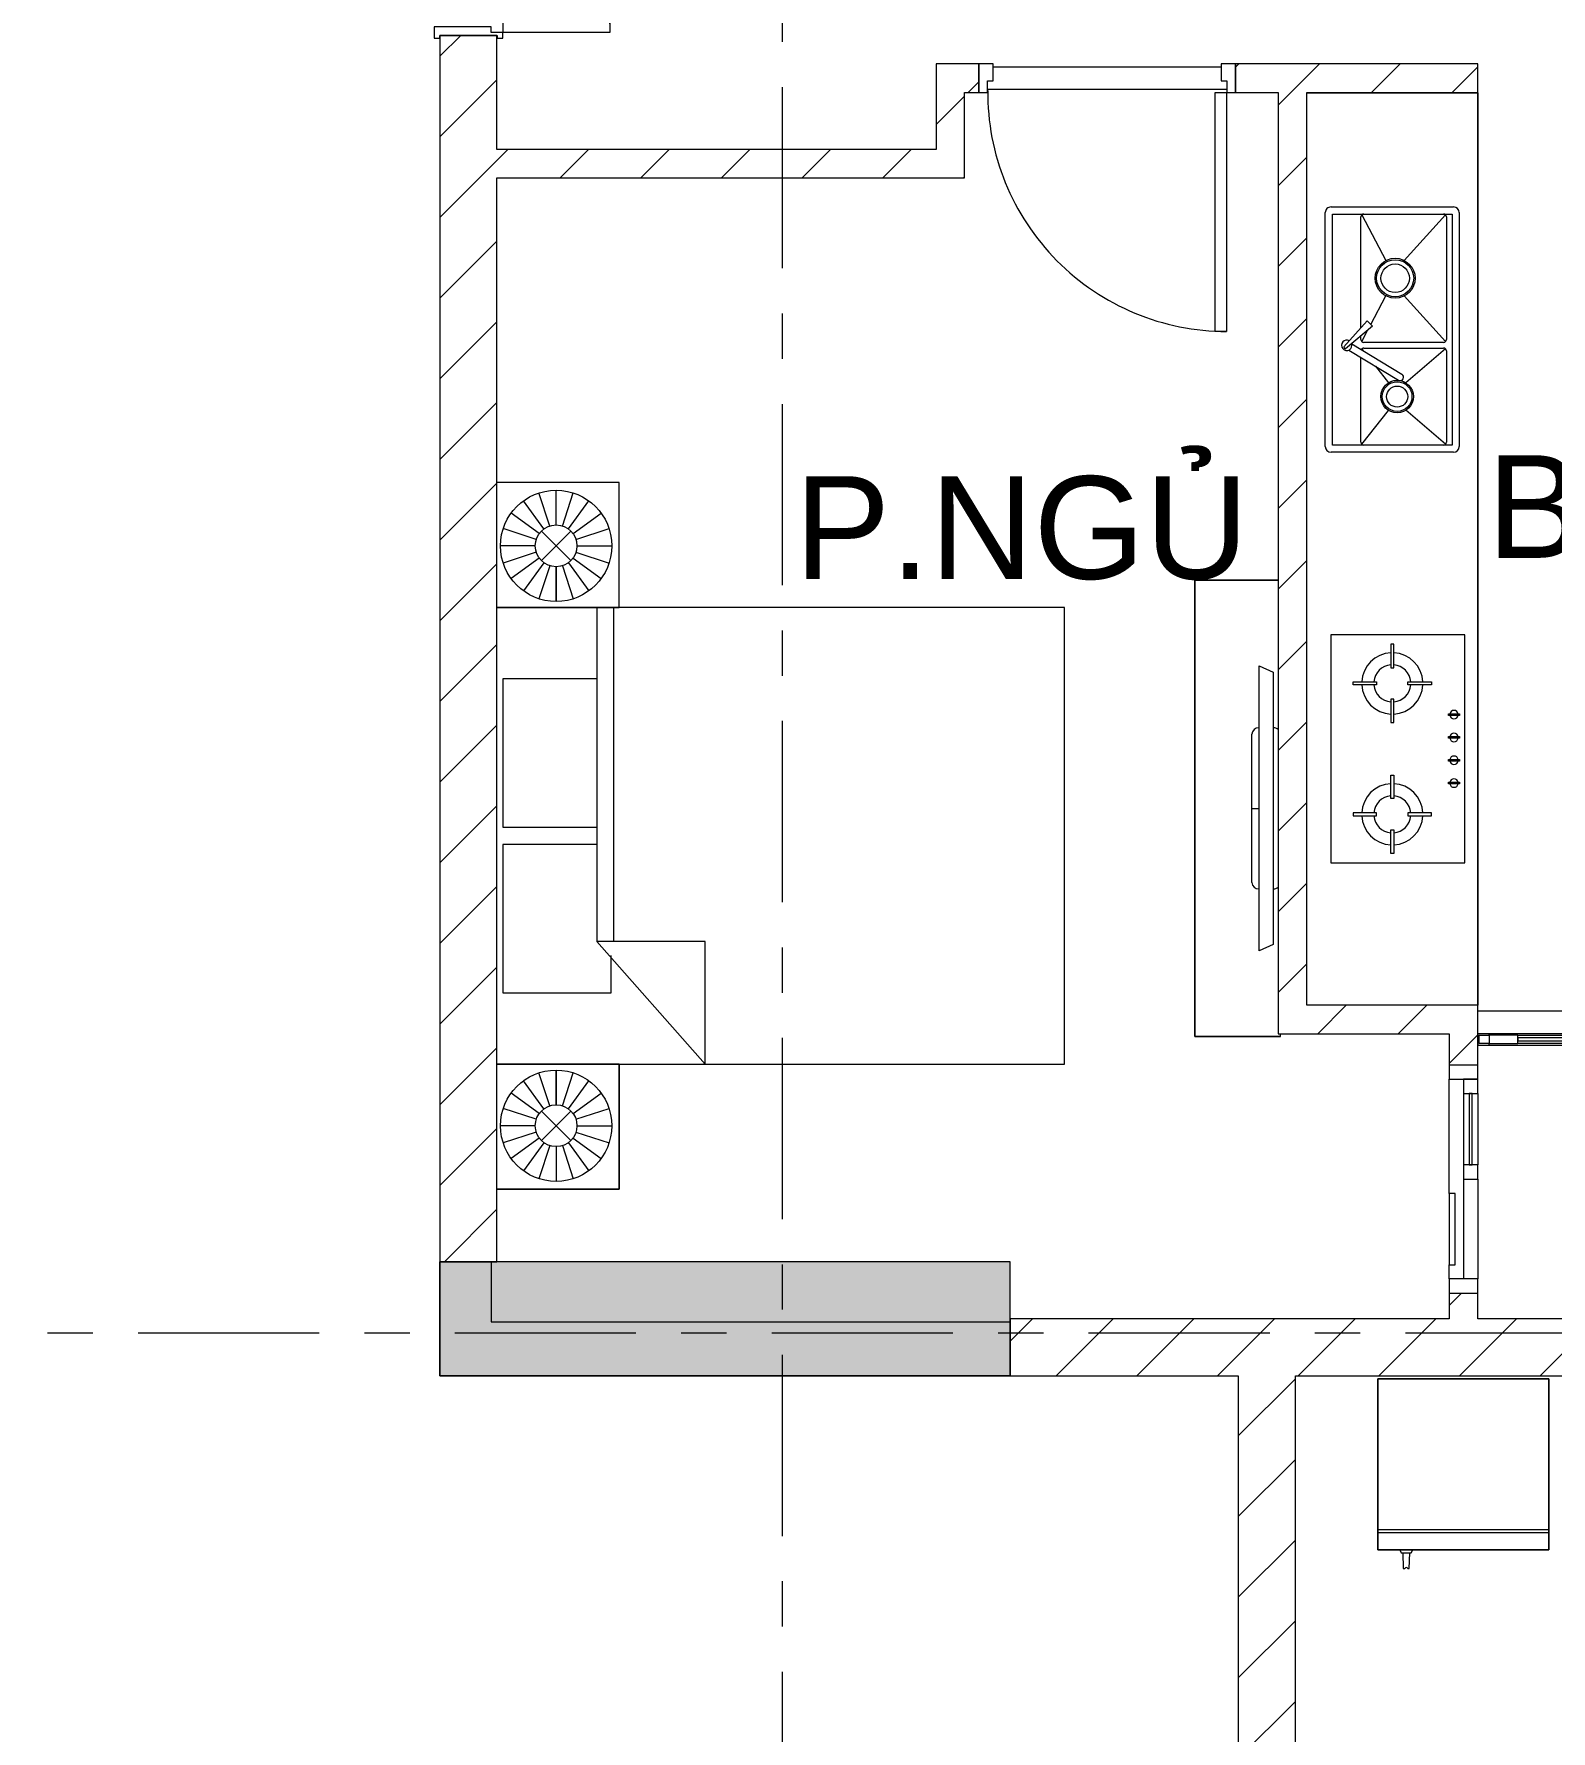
# Model space of a CAD drawing. Header units: millimetres. Extents: x -20144 to 117103, y -11426 to 48263.
# Drawn here: x 29776 to 35097, y 10055 to 16005 of the extents above; entities that cross this region are included whole.
import ezdxf

# ---------------------------------------------------------------- set-up
doc = ezdxf.new("R2010")
doc.units = ezdxf.units.MM
doc.linetypes.add('Grid Line', pattern=[22.225, 12.7, -3.175, 3.175, -3.175])
for name, color, linetype, lineweight in [('CHU', 181, 'Continuous', 5), ('CUA', 31, 'Continuous', 9), ('HATCH-TUONG', 152, 'Continuous', 9), ('NET CAT', 3, 'Continuous', 5), ('NET-CAT', 3, 'Continuous', 9), ('NET-THAY', 2, 'Continuous', 15), ('THIET BI', 44, 'Continuous', 5), ('TRUC', 225, 'Continuous', 5)]:
    doc.layers.add(name, color=color, linetype=linetype, lineweight=lineweight)
doc.styles.add('Arial_4', font='arial.ttf', dxfattribs={"height": 360})
pattern_1 = [(45, (0, 0), (-141.4214, 141.4214), [])]

# ---------------------------------------------------------------- blocks, each defined once
blk = doc.blocks.new('ALC1807-ASCENT PLAZA-KET CAU 1_rvt-1-MẶT BẰNG TẦNG 5 ĐẾN TẦNG 22')
at = {"layer": 'NET CAT'}
blk.add_hatch(color=7, dxfattribs=at).paths.add_polyline_path([(31200.5, 11299.9), (33200.5, 11299.9), (33200.5, 11699.9), (31200.5, 11699.9)], flags=0)
at = {"layer": 'NET CAT', "color": 90, "lineweight": 13}
for p, q in [((33200.5, 11699.9), (31200.5, 11699.9)), ((31200.5, 11699.9), (31200.5, 11299.9)), ((33200.5, 11299.9), (33200.5, 11699.9)), ((31200.5, 11299.9), (33200.5, 11299.9))]:
    blk.add_line(p, q, dxfattribs=at)
blk = doc.blocks.new('X-TU LANH - X-TU LANH-5815-MẶT BẰNG TẦNG 5 ĐẾN TẦNG 22')
at = {"layer": 'THIET BI', "lineweight": 9}
for p, q in [((300, 0), (-300, 0)), ((-300, 0), (-300, -600)), ((-300, -600), (-300, 0)), ((-300, 0), (300, 0)), ((300, -600), (300, 0)), ((300, 0), (300, -600)), ((300, -530), (-300, -530)), ((300, -540), (-300, -540)), ((-300, -600), (300, -600)), ((300, -600), (-300, -600)), ((-222.5, -600), (-217.5, -610)), ((-217.5, -610), (-182.5, -610)), ((-212.5, -610), (-210.5, -665)), ((-189.5, -665), (-187.5, -610)), ((-182.5, -610), (-177.5, -600)), ((-210.5, -665), (-205.2, -665)), ((-194.8, -665), (-189.5, -665))]:
    blk.add_line(p, q, dxfattribs=at)
blk.add_arc((-200, -667.2), 5.66, 22.40182, 157.59821, dxfattribs=at)
blk = doc.blocks.new('X-GIUONG1 - X-GIUONG-V26-MẶT BẰNG TẦNG 5 ĐẾN TẦNG 22')
at = {"layer": 'THIET BI', "lineweight": 9}
for p, q in [((-1239, -10), (-1239, -439)), ((-1239, -439), (-1239, -10)), ((-1039.2, -147.8), (-1076.9, -31.8)), ((-1016.6, -144.2), (-1016.6, -22.2)), ((-993.9, -147.8), (-956.3, -31.8)), ((-800, -439), (-800, -10)), ((-800, -10), (-800, -2000)), ((-800, -10), (-800, -439)), ((-800, -10), (-800, -2000)), ((-550, -30), (-550, -410)), ((-30, -30), (-550, -30)), ((-30, -360), (-30, -30)), ((30, -30), (30, -360)), ((550, -30), (30, -30)), ((550, -360), (550, -30)), ((800, -10), (800, -439)), ((800, -2000), (800, -10)), ((800, -10), (800, -439)), ((800, -2000), (800, -10)), ((993.9, -147.8), (956.3, -31.8)), ((1016.6, -144.2), (1016.6, -22.2)), ((1039.2, -147.8), (1076.9, -31.8)), ((1239, -439), (1239, -10)), ((1239, -439), (1239, -10)), ((-1075.8, -174.4), (-1174.4, -102.7)), ((-1059.6, -158.2), (-1131.2, -59.5)), ((-973.5, -158.2), (-901.9, -59.5)), ((-957.4, -174.4), (-858.7, -102.7)), ((957.4, -174.4), (858.7, -102.7)), ((973.5, -158.2), (901.9, -59.5)), ((1059.6, -158.2), (1131.2, -59.5)), ((1075.8, -174.4), (1174.4, -102.7)), ((-1086.1, -194.8), (-1202.1, -157.1)), ((-1068.3, -269.1), (-964.8, -165.6)), ((-1068.3, -165.6), (-964.8, -269.1)), ((-947, -194.8), (-831, -157.1)), ((947, -194.8), (831, -157.1)), ((1068.3, -269.1), (964.8, -165.6)), ((1068.3, -165.6), (964.8, -269.1)), ((1086.1, -194.8), (1202.1, -157.1)), ((-1089.7, -217.4), (-1211.7, -217.4)), ((-943.4, -217.4), (-821.4, -217.4)), ((-821.4, -217.4), (-943.4, -217.4)), ((943.4, -217.4), (821.4, -217.4)), ((821.4, -217.4), (943.4, -217.4)), ((1089.7, -217.4), (1211.7, -217.4)), ((-1086.1, -240), (-1202.1, -277.7)), ((-1075.8, -260.4), (-1174.4, -332.1)), ((-1059.6, -276.6), (-1131.2, -375.2)), ((-1039.2, -287), (-1076.9, -402.9)), ((-1016.6, -290.5), (-1016.6, -412.5)), ((-993.9, -287), (-956.3, -402.9)), ((-973.5, -276.6), (-901.9, -375.2)), ((-957.4, -260.4), (-858.7, -332.1)), ((-947, -240), (-831, -277.7)), ((947, -240), (831, -277.7)), ((957.4, -260.4), (858.7, -332.1)), ((973.5, -276.6), (901.9, -375.2)), ((993.9, -287), (956.3, -402.9)), ((1016.6, -290.5), (1016.6, -412.5)), ((1039.2, -287), (1076.9, -402.9)), ((1059.6, -276.6), (1131.2, -375.2)), ((1075.8, -260.4), (1174.4, -332.1)), ((1086.1, -240), (1202.1, -277.7)), ((-370, -360), (-800, -740)), ((-550, -410), (-420, -410)), ((-370, -740), (-370, -360)), ((800, -360), (-370, -360)), ((-1239, -439), (-800, -439)), ((-800, -439), (-1239, -439)), ((-370, -420), (800, -420)), ((800, -439), (1239, -439)), ((800, -439), (1239, -439)), ((-800, -740), (-370, -740)), ((-800, -2000), (800, -2000)), ((-800, -2000), (800, -2000))]:
    blk.add_line(p, q, dxfattribs=at)
for centre, radius in [((-1016.6, -217.4), 195.1), ((1016.6, -217.4), 195.1), ((-1016.6, -217.4), 73.2), ((1016.6, -217.4), 73.2)]:
    blk.add_circle(centre, radius, dxfattribs=at)
blk = doc.blocks.new('X-BEP - X-BEP-201131-MẶT BẰNG TẦNG 5 ĐẾN TẦNG 22')
at = {"layer": 'THIET BI', "lineweight": 9}
for p, q in [((3208.6, -600), (3208.6, 0)), ((3208.6, 0), (3208.6, -600)), ((508.6, -84.6), (508.6, -554.6)), ((1308.6, -84.6), (508.6, -84.6)), ((1308.6, -554.6), (1308.6, -84.6)), ((1948.6, -515), (1948.6, -85)), ((1968.6, -65), (2788.6, -65)), ((1973.6, -90), (2783.6, -90)), ((1973.6, -510), (1973.6, -90)), ((2783.6, -90), (2783.6, -510)), ((2808.6, -85), (2808.6, -515)), ((674.1, -162.5), (674.1, -245)), ((684.1, -162.5), (674.1, -162.5)), ((684.1, -245), (684.1, -162.5)), ((1133.1, -245), (1133.1, -162.5)), ((1133.1, -162.5), (1143.1, -162.5)), ((1143.1, -162.5), (1143.1, -245)), ((2305.8, -147.7), (2201.1, -322)), ((2328.1, -158.1), (2222.5, -333.8)), ((2390.9, -230.2), (2311.5, -136.1)), ((2318, -130.2), (2409.5, -212.3)), ((1976.5, -192.9), (2095.4, -286.6)), ((1983.6, -190), (2280.4, -190)), ((2310.7, -192.9), (2304, -198.2)), ((2313.6, -200), (2313.6, -480)), ((2333.6, -480), (2333.6, -200)), ((2336.5, -192.9), (2377.9, -214.7)), ((2343.6, -190), (2357, -190)), ((2384.6, -190), (2773.6, -190)), ((2409.5, -212.3), (2390.9, -230.2)), ((2396.7, -224.6), (2496.7, -277.4)), ((2780.7, -192.9), (2620.5, -277.4)), ((2783.6, -200), (2783.6, -480)), ((541.6, -295), (624.1, -295)), ((541.6, -305), (541.6, -295)), ((624.1, -295), (624.1, -305)), ((674.1, -245), (684.1, -245)), ((734.2, -305), (734.2, -295)), ((734.2, -295), (816.6, -295)), ((816.6, -295), (816.6, -305)), ((1000.6, -295), (1000.6, -305)), ((1083.1, -295), (1000.6, -295)), ((1083.1, -305), (1083.1, -295)), ((1143.1, -245), (1133.1, -245)), ((1193.1, -295), (1193.1, -305)), ((1275.6, -295), (1193.1, -295)), ((1275.6, -305), (1275.6, -295)), ((2249.8, -241), (2191.8, -286.6)), ((624.1, -305), (541.6, -305)), ((684.1, -355), (674.1, -355)), ((674.1, -355), (674.1, -437.5)), ((684.1, -437.5), (684.1, -355)), ((816.6, -305), (734.2, -305)), ((1000.6, -305), (1083.1, -305)), ((1133.1, -355), (1143.1, -355)), ((1133.1, -437.5), (1133.1, -355)), ((1143.1, -355), (1143.1, -437.5)), ((1193.1, -305), (1275.6, -305)), ((1976.5, -487.1), (2095.7, -347.8)), ((2310.7, -487.1), (2191.6, -347.8)), ((2336.5, -487.1), (2496.4, -342)), ((2780.7, -487.1), (2620.9, -342)), ((674.1, -437.5), (684.1, -437.5)), ((1143.1, -437.5), (1133.1, -437.5)), ((785.7, -496.7), (791.5, -496.7)), ((785.7, -536), (785.7, -496.7)), ((791.5, -496.7), (791.5, -536)), ((865.7, -496.7), (871.5, -496.7)), ((865.7, -536), (865.7, -496.7)), ((871.5, -496.7), (871.5, -536)), ((945.7, -496.7), (951.5, -496.7)), ((945.7, -536), (945.7, -496.7)), ((951.5, -496.7), (951.5, -536)), ((1025.7, -496.7), (1031.5, -496.7)), ((1025.7, -536), (1025.7, -496.7)), ((1031.5, -496.7), (1031.5, -536)), ((2788.6, -535), (1968.6, -535)), ((2783.6, -510), (1973.6, -510)), ((2303.6, -490), (1983.6, -490)), ((2773.6, -490), (2343.6, -490)), ((508.6, -554.6), (1308.6, -554.6)), ((791.5, -536), (785.7, -536)), ((871.5, -536), (865.7, -536)), ((951.5, -536), (945.7, -536)), ((1031.5, -536), (1025.7, -536)), ((10, -600), (3208.6, -600)), ((3208.6, -600), (10, -600))]:
    blk.add_line(p, q, dxfattribs=at)
for centre, radius in [((2143.6, -317), 57), ((2143.6, -317), 52), ((2143.6, -317), 37), ((2558.6, -310), 70), ((2558.6, -310), 65), ((2558.6, -310), 50)]:
    blk.add_circle(centre, radius, dxfattribs=at)
for centre, radius, start, end in [((1968.6, -85), 20, 90, 180), ((2788.6, -85), 20, 360, 90), ((2323.6, -140.5), 18.1, 330.60925, 289.5069), ((2318.5, -137.3), 7.15, 94.39742, 170.15423), ((679.1, -300), 107.5, 92.66588, 177.33412), ((679.1, -300), 65, 94.41173, 175.58827), ((679.1, -300), 107.5, 2.66588, 87.33412), ((679.1, -300), 65, 4.41173, 85.58827), ((1138.1, -300), 107.5, 92.66588, 177.33412), ((1138.1, -300), 65, 94.41173, 175.58827), ((1138.1, -300), 107.5, 2.66588, 87.33412), ((1138.1, -300), 65, 4.41173, 85.58827), ((1983.6, -200), 10, 90, 180), ((2303.6, -200), 10, 0, 62.41104), ((2343.6, -200), 10, 90, 180), ((2773.6, -200), 10, 0, 90), ((679.1, -300), 107.5, 182.66588, 267.33412), ((679.1, -300), 65, 184.41173, 265.58827), ((679.1, -300), 65, 274.41173, 355.58827), ((679.1, -300), 107.5, 272.66588, 357.33412), ((1138.1, -300), 107.5, 182.66588, 267.33412), ((1138.1, -300), 65, 184.41173, 265.58827), ((1138.1, -300), 65, 274.41173, 355.58827), ((1138.1, -300), 107.5, 272.66588, 357.33412), ((2211.9, -327.7), 12.2, 152.04416, 329.8501), ((788.6, -516.3), 14.9, 101.24307, 258.75693), ((788.6, -516.3), 14.9, 281.24307, 78.75693), ((868.6, -516.3), 14.9, 101.24307, 258.75693), ((868.6, -516.3), 14.9, 281.24307, 78.75693), ((948.6, -516.3), 14.9, 101.24307, 258.75693), ((948.6, -516.3), 14.9, 281.24307, 78.75693), ((1028.6, -516.3), 14.9, 101.24307, 258.75693), ((1028.6, -516.3), 14.9, 281.24307, 78.75693), ((1968.6, -515), 20, 180, 270), ((1983.6, -480), 10, 180, 270), ((2303.6, -480), 10, 270, 0), ((2343.6, -480), 10, 180, 270), ((2773.6, -480), 10, 270, 0), ((2788.6, -515), 20, 270, 0)]:
    blk.add_arc(centre, radius, start, end, dxfattribs=at)
blk = doc.blocks.new('X-TV1 - X-TV 3-195821-MẶT BẰNG TẦNG 5 ĐẾN TẦNG 22')
at = {"layer": 'THIET BI', "lineweight": 9}
for p, q in [((1600, 300), (0, 300)), ((0, 300), (0, 0)), ((0, 300), (1600, 300)), ((0, 0), (0, 300)), ((1600, 7.7), (1600, 300)), ((1600, 300), (1600, 7.7)), ((300, 75), (1300, 75)), ((322.5, 25), (300, 75)), ((540, 100), (1060, 100)), ((800, 100), (800, 75)), ((1300, 75), (1277.5, 25)), ((1277.5, 25), (322.5, 25)), ((0, 0), (10, 0))]:
    blk.add_line(p, q, dxfattribs=at)
for centre, start_param, end_param in [((540, 75), 0, 1.570796), ((1060, 75), 4.712389, 6.283185), ((540, 25), 1.570796, 2.33861), ((1060, 25), 3.944575, 4.712389)]:
    blk.add_ellipse(centre, major_axis=(0, 25), ratio=0.9, start_param=start_param, end_param=end_param, dxfattribs=at)
blk = doc.blocks.new('CUA PHONG NGU - Type 1-60190-MẶT BẰNG TẦNG 5 ĐẾN TẦNG 22')
at = {"layer": 'CUA'}
for p, q in [((-317.5, 890.3), (-277.5, 890.3)), ((-317.5, 52.3), (-317.5, 890.3)), ((-277.5, 890.3), (-277.5, 52.3)), ((-318.5, 52.3), (-348.5, 52.3)), ((-348.5, 52.3), (-348.5, -47.7)), ((-318.5, 11.3), (-318.5, 52.3)), ((-298.5, 11.3), (-318.5, 11.3)), ((-277.5, 52.3), (-317.5, 52.3)), ((-298.5, -47.7), (-298.5, 11.3)), ((521.5, 11.3), (501.5, 11.3)), ((501.5, 11.3), (501.5, -47.7)), ((551.5, 52.3), (521.5, 52.3)), ((521.5, 52.3), (521.5, 11.3)), ((551.5, -47.7), (551.5, 52.3)), ((-348.5, -47.7), (-298.5, -47.7)), ((501.5, -47.7), (551.5, -47.7))]:
    blk.add_line(p, q, dxfattribs=at)
blk.add_arc((-317.5, 52.3), 838, 359.5, 90, dxfattribs=at)
blk = doc.blocks.new('CUA VAO CAN HO - Type 1-60179-MẶT BẰNG TẦNG 5 ĐẾN TẦNG 22')
at = {"layer": 'CUA'}
for p, q in [((-487.5, 922.3), (-447.5, 922.3)), ((-487.5, 122.3), (-487.5, 922.3)), ((-447.5, 922.3), (-447.5, 122.3)), ((650.5, 499.3), (650.5, 122.3)), ((690.5, 499.3), (650.5, 499.3)), ((690.5, 122.3), (690.5, 499.3)), ((-488.5, 122.3), (-508.5, 122.3)), ((-508.5, 122.3), (-508.5, 102.3)), ((-488.5, 81.3), (-488.5, 122.3)), ((-447.5, 122.3), (-487.5, 122.3)), ((650.5, 122.3), (690.5, 122.3)), ((711.5, 122.3), (691.5, 122.3)), ((691.5, 122.3), (691.5, 81.3)), ((711.5, 102.3), (711.5, 122.3)), ((-508.5, 102.3), (-498.5, 102.3)), ((-498.5, 102.3), (-498.5, -97.7)), ((-468.5, 81.3), (-488.5, 81.3)), ((-468.5, -117.7), (-468.5, 81.3)), ((691.5, 81.3), (671.5, 81.3)), ((671.5, 81.3), (671.5, -117.7)), ((701.5, -97.7), (701.5, 102.3)), ((701.5, 102.3), (711.5, 102.3)), ((-498.5, -97.7), (-508.5, -97.7)), ((-508.5, -97.7), (-508.5, -117.7)), ((-508.5, -117.7), (-468.5, -117.7)), ((671.5, -117.7), (711.5, -117.7)), ((711.5, -97.7), (701.5, -97.7)), ((711.5, -117.7), (711.5, -97.7))]:
    blk.add_line(p, q, dxfattribs=at)
for centre, radius, start, end in [((-487.5, 122.3), 800, 359.5, 90), ((690.5, 122.3), 377, 90, 180.5)]:
    blk.add_arc(centre, radius, start, end, dxfattribs=at)
blk = doc.blocks.new('X-PHONG NGU 1 - X-PHONG NGU 850-201135-MẶT BẰNG TẦNG 5 ĐẾN TẦNG 22')
at = {"layer": 'CUA'}
for p, q in [((-350, 50), (-400, 50)), ((-400, 50), (-400, -50)), ((-300, 50), (-350, 50)), ((-350, 50), (-350, 0)), ((-350, 0), (-350, 50)), ((-350, 0), (350, 0)), ((-350, -50), (-350, 0)), ((-300, 0), (-300, 50)), ((-300, 50), (-50, 50)), ((-300, 50), (-50, 50)), ((-50, 30), (-300, 30)), ((-300, 30), (-300, 20)), ((-300, 20), (-50, 20)), ((0, 50), (-50, 50)), ((-50, 50), (-50, 0)), ((-50, 20), (-50, 30)), ((0, 0), (0, 50)), ((0, 50), (350, 50)), ((400, 50), (350, 50)), ((350, 50), (350, 0)), ((350, 0), (350, -50)), ((400, -50), (400, 50)), ((-400, -50), (-350, -50)), ((50, -50), (-350, -50)), ((300, -30), (50, -30)), ((50, -30), (50, -50)), ((50, -50), (300, -50)), ((300, -50), (300, -30)), ((350, -50), (300, -50)), ((350, -50), (400, -50))]:
    blk.add_line(p, q, dxfattribs=at)
blk = doc.blocks.new('CUA SAN PHOI LUA - CUA SAN PHOI LUA-201133-MẶT BẰNG TẦNG 5 ĐẾN TẦNG 22')
at = {"layer": 'CUA'}
for p, q in [((-360, -50), (-400, -50)), ((-400, -50), (-400, -90)), ((-395, -85), (-395, -55)), ((-395, -55), (-360, -55)), ((-360, -55), (-360, -50)), ((400, -50), (-360, -50)), ((-260, -55), (-360, -55)), ((-360, -55), (-360, -85)), ((-260, -85), (-260, -55)), ((-260, -55), (300, -55)), ((400, -55), (300, -55)), ((300, -55), (300, -85)), ((400, -85), (400, -55)), ((400, -55), (960, -55)), ((960, -50), (960, -55)), ((1000, -50), (960, -50)), ((960, -55), (995, -55)), ((995, -55), (995, -85)), ((1000, -90), (1000, -50)), ((-400, -90), (-360, -90)), ((-360, -85), (-395, -85)), ((-360, -85), (-260, -85)), ((-360, -90), (-360, -85)), ((-360, -90), (960, -90)), ((300, -65), (-260, -65)), ((-260, -65), (-260, -75)), ((-260, -75), (300, -75)), ((300, -85), (-260, -85)), ((300, -75), (300, -65)), ((300, -85), (400, -85)), ((960, -85), (400, -85)), ((995, -85), (960, -85)), ((960, -85), (960, -90)), ((960, -90), (1000, -90))]:
    blk.add_line(p, q, dxfattribs=at)

msp = doc.modelspace()

# ---------------------------------------------------------------- hatches: boundary and pattern name
at = {"layer": 'HATCH-TUONG'}
h = msp.add_hatch(dxfattribs=at)
h.set_pattern_fill('FP_2', color=256, style=0, pattern_type=2)
h.set_pattern_definition(pattern_1)
h.paths.add_polyline_path([(31400.5, 11699.9), (31400.5, 15999.9), (31200.5, 15999.9), (31200.5, 11699.9)], flags=0)
h.paths.add_polyline_path([(31400.5, 17199.9), (31400.5, 18499.9), (31200.5, 18499.9), (31200.5, 17199.9)], flags=0)
h = msp.add_hatch(dxfattribs=at)
h.set_pattern_fill('FP_2', color=256, style=0, pattern_type=2)
h.set_pattern_definition(pattern_1)
h.paths.add_polyline_path([(32940.5, 15599.9), (33040.5, 15599.9), (33040.5, 15899.9), (32940.5, 15899.9)], flags=0)
h = msp.add_hatch(dxfattribs=at)
h.set_pattern_fill('FP_2', color=256, style=0, pattern_type=2)
h.set_pattern_definition(pattern_1)
h.paths.add_polyline_path([(34840.5, 15799.9), (34840.5, 15899.9), (33990.5, 15899.9), (33990.5, 15799.9), (34240.5, 15799.9)], flags=0)
h.paths.add_polyline_path([(33040.5, 15799.9), (33090.5, 15799.9), (33090.5, 15899.9), (33040.5, 15899.9)], flags=0)
h = msp.add_hatch(dxfattribs=at)
h.set_pattern_fill('FP_2', color=256, style=0, pattern_type=2)
h.set_pattern_definition(pattern_1)
h.paths.add_polyline_path([(34240.5, 12499.9), (34240.5, 15799.9), (34140.5, 15799.9), (34140.5, 12499.9)], flags=0)
h = msp.add_hatch(dxfattribs=at)
h.set_pattern_fill('FP_2', color=256, style=0, pattern_type=2)
h.set_pattern_definition(pattern_1)
h.paths.add_polyline_path([(33040.5, 15499.9), (33040.5, 15599.9), (31400.5, 15599.9), (31400.5, 15499.9), (31720.8, 15499.9)], flags=0)
h = msp.add_hatch(dxfattribs=at)
h.set_pattern_fill('FP_2', color=256, style=0, pattern_type=2)
h.set_pattern_definition(pattern_1)
h.paths.add_polyline_path([(36900.5, 12499.9), (36900.5, 12599.9), (36748.1, 12599.9), (36748.1, 12549.9), (35998.1, 12549.9), (35998.1, 12599.9), (35640.5, 12599.9), (35640.5, 12499.9), (36574.8, 12499.9)], flags=0)
h.paths.add_polyline_path([(34740.5, 12499.9), (34840.5, 12499.9), (34840.5, 12599.9), (34240.5, 12599.9), (34240.5, 12499.9)], flags=0)
h = msp.add_hatch(dxfattribs=at)
h.set_pattern_fill('FP_2', color=256, style=0, pattern_type=2)
h.set_pattern_definition(pattern_1)
h.paths.add_polyline_path([(34840.5, 11499.9), (34840.5, 11589.9), (34740.5, 11589.9), (34740.5, 11499.9)], flags=0)
h.paths.add_polyline_path([(34740.5, 12389.9), (34840.5, 12389.9), (34840.5, 12499.9), (34740.5, 12499.9), (34740.5, 12466.1)], flags=0)
h = msp.add_hatch(dxfattribs=at)
h.set_pattern_fill('FP_2', color=256, style=0, pattern_type=2)
h.set_pattern_definition(pattern_1)
h.paths.add_polyline_path([(37544.9, 11299.9), (37544.9, 11499.9), (33200.5, 11499.9), (33200.5, 11299.9), (35251, 11299.9)], flags=0)
h = msp.add_hatch(dxfattribs=at)
h.set_pattern_fill('FP_2', color=256, style=0, pattern_type=2)
h.set_pattern_definition(pattern_1)
h.paths.add_polyline_path([(34200.5, 9799.9), (34200.5, 11299.9), (34000.5, 11299.9), (34000.5, 9799.9)], flags=0)

# ---------------------------------------------------------------- linework, layer by layer
at = {"layer": 'NET-CAT'}
for p, q in [((31400.5, 15999.9), (31200.5, 15999.9)), ((31200.5, 15999.9), (31200.5, 11699.9)), ((31400.5, 15599.9), (31400.5, 15999.9)), ((33040.5, 15899.9), (32940.5, 15899.9)), ((32940.5, 15899.9), (32940.5, 15599.9)), ((33090.5, 15899.9), (33040.5, 15899.9)), ((33090.5, 15799.9), (33090.5, 15899.9)), ((34840.5, 15899.9), (33990.5, 15899.9)), ((33990.5, 15899.9), (33990.5, 15799.9)), ((34840.5, 15799.9), (34840.5, 15899.9)), ((33040.5, 15599.9), (33040.5, 15799.9)), ((33040.5, 15799.9), (33090.5, 15799.9)), ((33990.5, 15799.9), (34140.5, 15799.9)), ((34140.5, 15799.9), (34140.5, 12499.9)), ((34240.5, 15799.9), (34840.5, 15799.9)), ((34240.5, 12599.9), (34240.5, 15799.9)), ((32940.5, 15599.9), (31400.5, 15599.9)), ((33040.5, 15499.9), (33040.5, 15599.9)), ((31400.5, 11699.9), (31400.5, 15499.9)), ((31400.5, 15499.9), (33040.5, 15499.9)), ((34840.5, 12599.9), (34240.5, 12599.9)), ((34840.5, 12499.9), (34840.5, 12599.9)), ((34140.5, 12499.9), (34240.5, 12499.9)), ((34240.5, 12499.9), (34740.5, 12499.9)), ((34740.5, 12499.9), (34740.5, 12389.9)), ((34840.5, 12389.9), (34840.5, 12499.9)), ((31200.5, 11699.9), (31400.5, 11699.9)), ((34740.5, 11589.9), (34740.5, 11499.9)), ((34840.5, 11499.9), (34840.5, 11589.9)), ((34740.5, 11499.9), (33200.5, 11499.9)), ((33200.5, 11499.9), (33200.5, 11299.9)), ((37420.5, 11499.9), (34840.5, 11499.9)), ((33200.5, 11299.9), (34000.5, 11299.9)), ((34000.5, 11299.9), (34000.5, 9799.9)), ((34200.5, 9799.9), (34200.5, 11299.9)), ((34200.5, 11299.9), (37544.9, 11299.9))]:
    msp.add_line(p, q, dxfattribs=at)
at = {"layer": 'NET-THAY', "lineweight": 9}
for p, q in [((33140.5, 15889.9), (33940.5, 15889.9)), ((33960.5, 15809.9), (33120.5, 15809.9)), ((34840.5, 12579.9), (35640.5, 12579.9)), ((31200.5, 11299.9), (31200.5, 11699.9)), ((31380.5, 11699.9), (31380.5, 11489.9)), ((31380.5, 11489.9), (33200.5, 11489.9)), ((33200.5, 11299.9), (31200.5, 11299.9))]:
    msp.add_line(p, q, dxfattribs=at)
at = {"layer": 'TRUC', "linetype": 'Grid Line', "ltscale": 50}
for p, q in [((32400.5, 43599.9), (32400.5, -4500.1)), ((43000.5, 11449.9), (-12092.4, 11449.9))]:
    msp.add_line(p, q, dxfattribs=at)

# ---------------------------------------------------------------- block references
at = {"lineweight": 5}
msp.add_blockref('ALC1807-ASCENT PLAZA-KET CAU 1_rvt-1-MẶT BẰNG TẦNG 5 ĐẾN TẦNG 22', (0, 0), dxfattribs=at)
at = {"lineweight": 9}
for name, p, rotation in [('CUA VAO CAN HO - Type 1-60179-MẶT BẰNG TẦNG 5 ĐẾN TẦNG 22', (31298.3, 16701.4), 270), ('CUA PHONG NGU - Type 1-60190-MẶT BẰNG TẦNG 5 ĐẾN TẦNG 22', (33642, 15852.2), 180), ('X-BEP - X-BEP-201131-MẶT BẰNG TẦNG 5 ĐẾN TẦNG 22', (34240.5, 12589.9), 90), ('X-GIUONG1 - X-GIUONG-V26-MẶT BẰNG TẦNG 5 ĐẾN TẦNG 22', (31390.5, 13193.6), 90), ('X-TV1 - X-TV 3-195821-MẶT BẰNG TẦNG 5 ĐẾN TẦNG 22', (34148.2, 12489.9), 90), ('X-PHONG NGU 1 - X-PHONG NGU 850-201135-MẶT BẰNG TẦNG 5 ĐẾN TẦNG 22', (34790.5, 11989.9), 270)]:
    msp.add_blockref(name, p, dxfattribs=dict(at, rotation=rotation))
for name, p in [('CUA SAN PHOI LUA - CUA SAN PHOI LUA-201133-MẶT BẰNG TẦNG 5 ĐẾN TẦNG 22', (35240.5, 12549.9)), ('X-TU LANH - X-TU LANH-5815-MẶT BẰNG TẦNG 5 ĐẾN TẦNG 22', (34789.6, 11289.9))]:
    msp.add_blockref(name, p, dxfattribs=at)

# ---------------------------------------------------------------- texts
at = {"layer": 'CHU', "color": 7, "lineweight": 30, "char_height": 360, "attachment_point": 1, "line_spacing_factor": 0.936439, "style": 'Arial_4'}
for s, insert, width in [('\\pt2540,5080,7620,10160,12700,15240,17780,20320,22860,25400,27940,30480,33020,35560,38100,40640,43180,45720,48260,50800,53340,55880,58420,60960,63500,66040,68580,71120,73660,76200,78740,81280;BẾP', (34872.5, 14528), 1016.06), ('\\pt2540,5080,7620,10160,12700,15240,17780,20320,22860,25400,27940,30480,33020,35560,38100,40640,43180,45720,48260,50800,53340,55880,58420,60960,63500,66040,68580,71120,73660,76200,78740,81280;P.NGỦ', (32444.1, 14454.3), 1589.74)]:
    msp.add_mtext(s, dxfattribs=dict(at, insert=insert, width=width))

doc.saveas('drawing.dxf')
